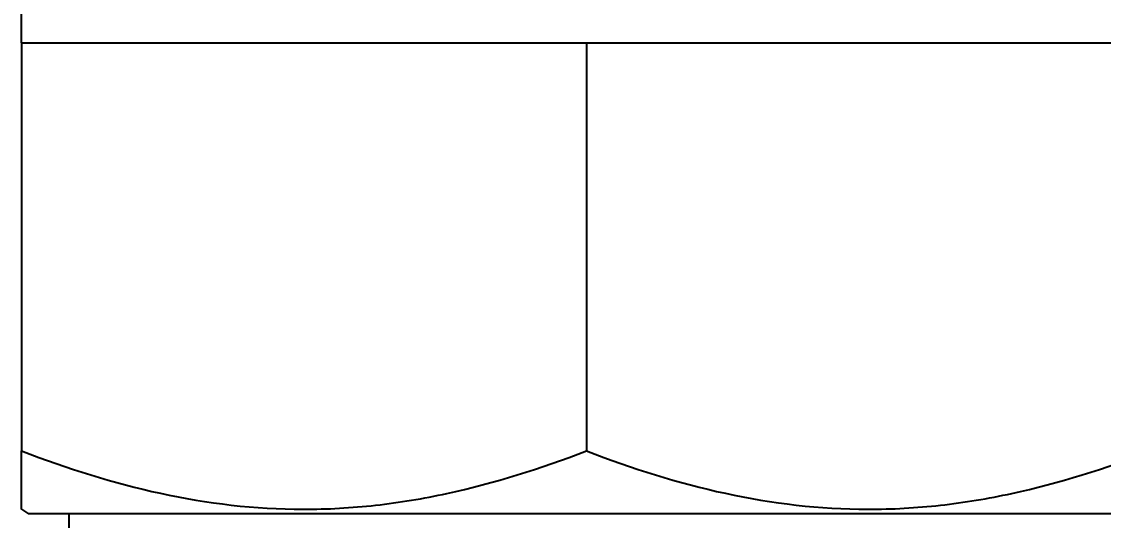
# Model space of a CAD drawing. Header units: millimetres. Extents: x 0 to 297, y 0 to 210.
# Drawn here: x 95.53 to 130, y 168.9 to 184.78 of the extents above; entities that cross this region are included whole.
import ezdxf

# ---------------------------------------------------------------- set-up
doc = ezdxf.new("R2010")
doc.units = ezdxf.units.MM
doc.layers.add('图框', color=7, linetype='Continuous')
doc.styles.add('SLDTEXTSTYLE1', font='HYSWLONGFANGSONG.TTF')
doc.dimstyles.new('SLDDIMSTYLE0', dxfattribs={"dimtxt": 3.5, "dimasz": 4.08, "dimexe": 0, "dimexo": 0.0625, "dimgap": 0.875, "dimtad": 2, "dimrnd": 1e-09, "dimzin": 12, "dimdsep": 46, "dimtxsty": 'SLDTEXTSTYLE1', "dimsah": 1, "dimcen": 0.09, "dimadec": 0, "dimazin": 3, "dimtfac": 1, "dimtofl": 0, "dimtmove": 0, "dimatfit": 3, "dimfxl": 0, "dimfrac": 2, "dimtolj": 1, "dimtzin": 12, "dimarcsym": 0})

# ---------------------------------------------------------------- blocks, each defined once
blk = doc.blocks.new('_D')
at = {"layer": '图框'}
for p, q in [((95.527, 184.107), (95.527, 202.107)), ((131.527, 184.107), (131.527, 202.107)), ((95.527, 200.107), (131.527, 200.107))]:
    blk.add_line(p, q, dxfattribs=at)
for points in [[(95.527, 200.107), (99.607, 199.599), (99.607, 200.615)], [(131.527, 200.107), (127.447, 200.615), (127.447, 199.599)]]:
    blk.add_solid(points, dxfattribs=at)
at = {"layer": '图框', "insert": (106.829, 204.618), "char_height": 3.5, "attachment_point": 1, "style": 'SLDTEXTSTYLE1'}
blk.add_mtext('36', dxfattribs=at)

msp = doc.modelspace()

# ---------------------------------------------------------------- linework, layer by layer
at = {"color": 7, "linetype": 'Continuous', "lineweight": 25}
for p, q in [((95.5270175, 184.1067164), (113.5270175, 184.1067164)), ((95.5270175, 184.1067164), (95.5270175, 171.1067164)), ((113.5270175, 184.1067164), (113.5270175, 171.1067164)), ((113.5270175, 184.1067164), (131.5270175, 184.1067164)), ((95.5270175, 169.25031), (95.7424078, 169.1067164)), ((131.3116272, 169.1067164), (95.7424078, 169.1067164)), ((97.0270175, 169.1067164), (97.0270175, 167.542882))]:
    msp.add_line(p, q, dxfattribs=at)
for points, knots in [([(95.5270175, 171.1067164), (96.986686, 170.5448898), (98.459943, 170.0798294), (101.4461824, 169.432601), (102.9594631, 169.2525571), (104.8822767, 169.2497747), (105.2694601, 169.2602586), (106.0412393, 169.30315), (106.4252971, 169.3354489), (107.5722526, 169.4632609), (108.329923, 169.5897457), (110.5848149, 170.0765527), (112.064022, 170.5436092), (113.5270175, 171.1067164)], [0, 0, 0, 0, 0.25, 0.25, 0.5, 0.5, 0.5625, 0.5625, 0.625, 0.625, 0.75, 0.75, 1, 1, 1, 1]), ([(95.5270175, 169.2633833), (95.5270175, 169.2595975), (95.5270175, 169.2148083), (95.5270175, 169.3663303), (95.5270175, 169.6610966), (95.5270175, 170.0463791), (95.5270175, 170.523202), (95.5270175, 170.9122043), (95.5270175, 171.1067164)], [0, 0, 0, 0, 0.0240012471, 0.2839559821, 0.4618674125, 0.6398017851, 0.8198907828, 1, 1, 1, 1]), ([(113.5270175, 171.1067164), (114.986686, 170.5448898), (116.459943, 170.0798294), (119.4461824, 169.432601), (120.9594631, 169.2525571), (122.8822767, 169.2497747), (123.2694601, 169.2602586), (124.0412393, 169.30315), (124.4252971, 169.3354489), (125.5722526, 169.4632609), (126.329923, 169.5897457), (128.5848149, 170.0765527), (130.064022, 170.5436092), (131.5270175, 171.1067164)], [0, 0, 0, 0, 0.25, 0.25, 0.5, 0.5, 0.5625, 0.5625, 0.625, 0.625, 0.75, 0.75, 1, 1, 1, 1])]:
    msp.add_open_spline(points, degree=3, knots=knots, dxfattribs=at)

# ---------------------------------------------------------------- dimensions: what is measured, and where the dimension line sits
at = {"layer": '图框'}
dim = msp.add_linear_dim(base=(131.5270175, 200.1067164), p1=(95.5270175, 184.1067164), p2=(131.5270175, 184.1067164), dimstyle='SLDDIMSTYLE0', dxfattribs=at)
dim.commit()
dim.dimension.update_dxf_attribs({"geometry": '_D', "text_midpoint": (108.3624701, 200.1067164), "dimtype": 160})

doc.saveas('drawing.dxf')
